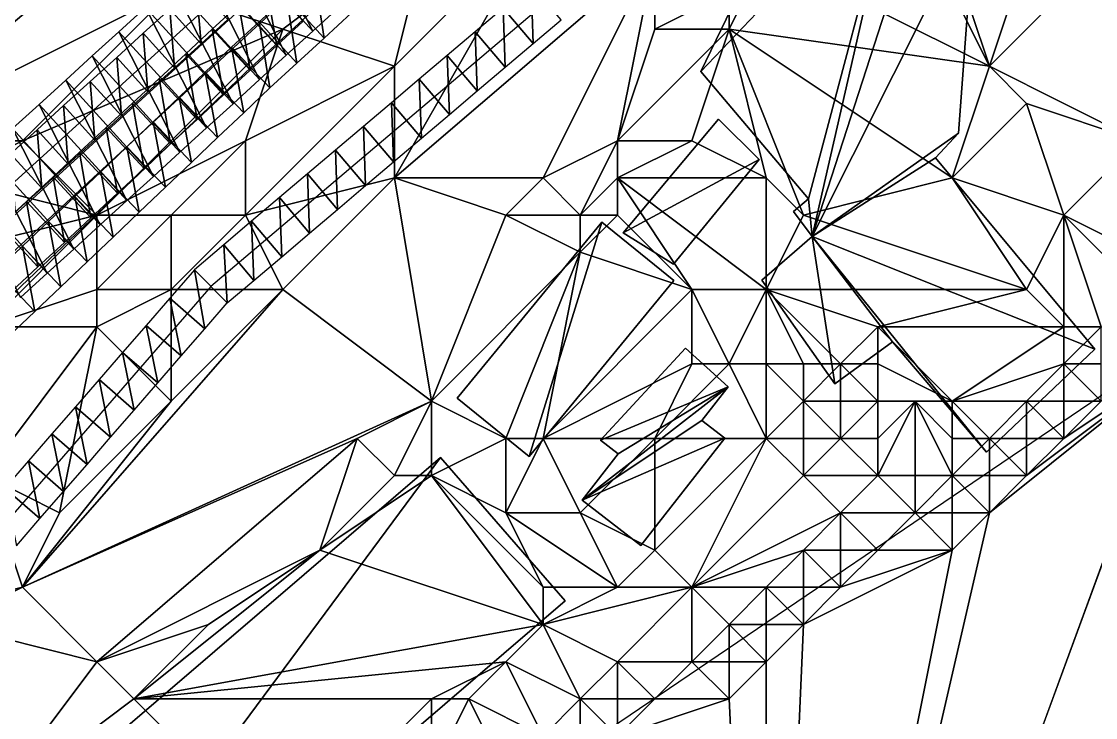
# Model space of a CAD drawing. Header units: metres. Extents: x -1103 to 901, y -902 to 905.
# Drawn here: x -478.1 to -420.3, y -53 to -15.6 of the extents above; entities that cross this region are included whole.
import ezdxf

# ---------------------------------------------------------------- set-up
doc = ezdxf.new("R2010")
doc.units = ezdxf.units.M
for name, color, linetype in [('OSM_BUILDING_FOOTPRINTS', 7, 'CONTINUOUS'), ('OSM_BUILDING_ROOFS', 1, 'CONTINUOUS'), ('OSM_BUILDING_WALLS', 8, 'CONTINUOUS'), ('OSM_PATH_AXES', 30, 'CONTINUOUS'), ('OSM_PATH_SURFACE', 30, 'CONTINUOUS'), ('OSM_ROAD_AXES', 2, 'CONTINUOUS'), ('OSM_ROAD_SURFACE', 9, 'CONTINUOUS'), ('OSM_TERRAIN', 3, 'CONTINUOUS'), ('OSM_WATER_OUTLINES', 4, 'CONTINUOUS'), ('OSM_WATER_SURFACE', 5, 'CONTINUOUS')]:
    doc.layers.add(name, color=color, linetype=linetype)

msp = doc.modelspace()

# ---------------------------------------------------------------- linework, layer by layer
at = {"layer": 'OSM_BUILDING_FOOTPRINTS'}
for points in [[(-436.334, -7.566, 6.078), (-430.973, -7.223, 6.078), (-429.713, -9.17, 6.078), (-426.784, -9.723, 6.078), (-427.657, -21.6, 6.078), (-428.906, -22.916, 6.078), (-420.34, -33.212, 6.078), (-426.154, -38.741, 6.078), (-431.205, -32.814, 6.078), (-434.311, -35.059, 6.078), (-438.247, -29.496, 6.078), (-435.538, -27.141, 6.078), (-436.533, -25.813, 6.078), (-435.726, -25.117, 6.078), (-441.519, -18.282, 6.078), (-436.334, -7.566, 6.078)], [(-442.989, -28.634, 10.103), (-445.697, -26.953, 10.103), (-440.568, -20.837, 10.103), (-438.39, -23.016, 10.103), (-442.989, -28.634, 10.103)], [(-454.617, -35.833, 9.742), (-446.835, -26.378, 9.742), (-442.967, -29.518, 9.742), (-450.748, -38.974, 9.742), (-454.617, -35.833, 9.742)], [(-442.347, -33.146, 8.104), (-440.048, -35.236, 8.104), (-441.463, -37.038, 8.104), (-440.236, -37.989, 8.104), (-444.746, -43.762, 8.104), (-447.907, -41.318, 8.104), (-445.962, -38.83, 8.104), (-446.913, -38.089, 8.104), (-442.347, -33.146, 8.104)], [(-489.668, -68.292, 6.195), (-455.523, -39.018, 6.195), (-448.814, -46.737, 6.195), (-482.958, -76.011, 6.195), (-489.668, -68.292, 6.195)]]:
    msp.add_polyline3d(points, close=True, dxfattribs=at)
at = {"layer": 'OSM_BUILDING_ROOFS'}
for points in [[(-430.973, -7.223, 11.278), (-436.334, -7.566, 11.278), (-441.519, -18.282, 11.278)], [(-430.973, -7.223, 11.278), (-441.519, -18.282, 11.278), (-435.726, -25.117, 11.278)], [(-435.538, -27.141, 11.278), (-430.973, -7.223, 11.278), (-435.726, -25.117, 11.278)], [(-435.538, -27.141, 11.278), (-429.713, -9.17, 11.278), (-430.973, -7.223, 11.278)], [(-435.538, -27.141, 11.278), (-426.784, -9.723, 11.278), (-429.713, -9.17, 11.278)], [(-435.538, -27.141, 11.278), (-427.657, -21.6, 11.278), (-426.784, -9.723, 11.278)], [(-445.697, -26.953, 20.103), (-438.39, -23.016, 20.103), (-440.568, -20.837, 20.103)], [(-435.538, -27.141, 11.278), (-428.906, -22.916, 11.278), (-427.657, -21.6, 11.278)], [(-445.697, -26.953, 20.103), (-442.989, -28.634, 20.103), (-438.39, -23.016, 20.103)], [(-435.538, -27.141, 11.278), (-420.34, -33.212, 11.278), (-428.906, -22.916, 11.278)], [(-435.726, -25.117, 11.278), (-436.533, -25.813, 11.278), (-435.538, -27.141, 11.278)], [(-446.835, -26.378, 14.942), (-454.617, -35.833, 14.942), (-450.748, -38.974, 14.942)], [(-446.835, -26.378, 14.942), (-450.748, -38.974, 14.942), (-442.967, -29.518, 14.942)], [(-435.538, -27.141, 11.278), (-438.247, -29.496, 11.278), (-434.311, -35.059, 11.278)], [(-435.538, -27.141, 11.278), (-434.311, -35.059, 11.278), (-431.205, -32.814, 11.278)], [(-435.538, -27.141, 11.278), (-431.205, -32.814, 11.278), (-426.154, -38.741, 11.278)], [(-435.538, -27.141, 11.278), (-426.154, -38.741, 11.278), (-420.34, -33.212, 11.278)], [(-440.048, -35.236, 13.304), (-442.347, -33.146, 13.304), (-446.913, -38.089, 13.304)], [(-440.048, -35.236, 13.304), (-445.962, -38.83, 13.304), (-447.907, -41.318, 13.304)], [(-447.907, -41.318, 13.304), (-441.463, -37.038, 13.304), (-440.048, -35.236, 13.304)], [(-440.048, -35.236, 13.304), (-446.913, -38.089, 13.304), (-445.962, -38.83, 13.304)], [(-447.907, -41.318, 13.304), (-440.236, -37.989, 13.304), (-441.463, -37.038, 13.304)], [(-447.907, -41.318, 13.304), (-444.746, -43.762, 13.304), (-440.236, -37.989, 13.304)], [(-455.523, -39.018, 11.395), (-489.668, -68.292, 11.395), (-482.958, -76.011, 11.395)], [(-455.523, -39.018, 11.395), (-482.958, -76.011, 11.395), (-448.814, -46.737, 11.395)]]:
    msp.add_3dface(points, dxfattribs=at)
at = {"layer": 'OSM_BUILDING_WALLS'}
for points in [[(-436.334, -7.566, 6.078), (-441.519, -18.282, 6.078), (-441.519, -18.282, 11.278)], [(-436.334, -7.566, 6.078), (-441.519, -18.282, 11.278), (-436.334, -7.566, 11.278)], [(-427.657, -21.6, 6.078), (-426.784, -9.723, 6.078), (-426.784, -9.723, 11.278)], [(-427.657, -21.6, 6.078), (-426.784, -9.723, 11.278), (-427.657, -21.6, 11.278)], [(-441.519, -18.282, 6.078), (-435.726, -25.117, 6.078), (-435.726, -25.117, 11.278)], [(-441.519, -18.282, 6.078), (-435.726, -25.117, 11.278), (-441.519, -18.282, 11.278)], [(-440.568, -20.837, 10.103), (-445.697, -26.953, 10.103), (-445.697, -26.953, 20.103)], [(-440.568, -20.837, 10.103), (-445.697, -26.953, 20.103), (-440.568, -20.837, 20.103)], [(-438.39, -23.016, 10.103), (-440.568, -20.837, 10.103), (-440.568, -20.837, 20.103)], [(-438.39, -23.016, 10.103), (-440.568, -20.837, 20.103), (-438.39, -23.016, 20.103)], [(-428.906, -22.916, 6.078), (-427.657, -21.6, 6.078), (-427.657, -21.6, 11.278)], [(-428.906, -22.916, 6.078), (-427.657, -21.6, 11.278), (-428.906, -22.916, 11.278)], [(-442.989, -28.634, 10.103), (-438.39, -23.016, 10.103), (-438.39, -23.016, 20.103)], [(-442.989, -28.634, 10.103), (-438.39, -23.016, 20.103), (-442.989, -28.634, 20.103)], [(-420.34, -33.212, 6.078), (-428.906, -22.916, 6.078), (-428.906, -22.916, 11.278)], [(-420.34, -33.212, 6.078), (-428.906, -22.916, 11.278), (-420.34, -33.212, 11.278)], [(-435.726, -25.117, 6.078), (-436.533, -25.813, 6.078), (-436.533, -25.813, 11.278)], [(-435.726, -25.117, 6.078), (-436.533, -25.813, 11.278), (-435.726, -25.117, 11.278)], [(-436.533, -25.813, 6.078), (-435.538, -27.141, 6.078), (-435.538, -27.141, 11.278)], [(-436.533, -25.813, 6.078), (-435.538, -27.141, 11.278), (-436.533, -25.813, 11.278)], [(-446.835, -26.378, 9.742), (-454.617, -35.833, 9.742), (-454.617, -35.833, 14.942)], [(-446.835, -26.378, 9.742), (-454.617, -35.833, 14.942), (-446.835, -26.378, 14.942)], [(-442.967, -29.518, 9.742), (-446.835, -26.378, 9.742), (-446.835, -26.378, 14.942)], [(-442.967, -29.518, 9.742), (-446.835, -26.378, 14.942), (-442.967, -29.518, 14.942)], [(-445.697, -26.953, 10.103), (-442.989, -28.634, 10.103), (-442.989, -28.634, 20.103)], [(-445.697, -26.953, 10.103), (-442.989, -28.634, 20.103), (-445.697, -26.953, 20.103)], [(-435.538, -27.141, 6.078), (-438.247, -29.496, 6.078), (-438.247, -29.496, 11.278)], [(-435.538, -27.141, 6.078), (-438.247, -29.496, 11.278), (-435.538, -27.141, 11.278)], [(-450.748, -38.974, 9.742), (-442.967, -29.518, 9.742), (-442.967, -29.518, 14.942)], [(-450.748, -38.974, 9.742), (-442.967, -29.518, 14.942), (-450.748, -38.974, 14.942)], [(-438.247, -29.496, 6.078), (-434.311, -35.059, 6.078), (-434.311, -35.059, 11.278)], [(-438.247, -29.496, 6.078), (-434.311, -35.059, 11.278), (-438.247, -29.496, 11.278)], [(-434.311, -35.059, 6.078), (-431.205, -32.814, 6.078), (-431.205, -32.814, 11.278)], [(-434.311, -35.059, 6.078), (-431.205, -32.814, 11.278), (-434.311, -35.059, 11.278)], [(-431.205, -32.814, 6.078), (-426.154, -38.741, 6.078), (-426.154, -38.741, 11.278)], [(-431.205, -32.814, 6.078), (-426.154, -38.741, 11.278), (-431.205, -32.814, 11.278)], [(-442.347, -33.146, 8.104), (-446.913, -38.089, 8.104), (-446.913, -38.089, 13.304)], [(-442.347, -33.146, 8.104), (-446.913, -38.089, 13.304), (-442.347, -33.146, 13.304)], [(-440.048, -35.236, 8.104), (-442.347, -33.146, 8.104), (-442.347, -33.146, 13.304)], [(-440.048, -35.236, 8.104), (-442.347, -33.146, 13.304), (-440.048, -35.236, 13.304)], [(-426.154, -38.741, 6.078), (-420.34, -33.212, 6.078), (-420.34, -33.212, 11.278)], [(-426.154, -38.741, 6.078), (-420.34, -33.212, 11.278), (-426.154, -38.741, 11.278)], [(-441.463, -37.038, 8.104), (-440.048, -35.236, 8.104), (-440.048, -35.236, 13.304)], [(-441.463, -37.038, 8.104), (-440.048, -35.236, 13.304), (-441.463, -37.038, 13.304)], [(-454.617, -35.833, 9.742), (-450.748, -38.974, 9.742), (-450.748, -38.974, 14.942)], [(-454.617, -35.833, 9.742), (-450.748, -38.974, 14.942), (-454.617, -35.833, 14.942)], [(-440.236, -37.989, 8.104), (-441.463, -37.038, 8.104), (-441.463, -37.038, 13.304)], [(-440.236, -37.989, 8.104), (-441.463, -37.038, 13.304), (-440.236, -37.989, 13.304)], [(-446.913, -38.089, 8.104), (-445.962, -38.83, 8.104), (-445.962, -38.83, 13.304)], [(-446.913, -38.089, 8.104), (-445.962, -38.83, 13.304), (-446.913, -38.089, 13.304)], [(-444.746, -43.762, 8.104), (-440.236, -37.989, 8.104), (-440.236, -37.989, 13.304)], [(-444.746, -43.762, 8.104), (-440.236, -37.989, 13.304), (-444.746, -43.762, 13.304)], [(-455.523, -39.018, 6.195), (-489.668, -68.292, 6.195), (-489.668, -68.292, 11.395)], [(-455.523, -39.018, 6.195), (-489.668, -68.292, 11.395), (-455.523, -39.018, 11.395)], [(-448.814, -46.737, 6.195), (-455.523, -39.018, 6.195), (-455.523, -39.018, 11.395)], [(-448.814, -46.737, 6.195), (-455.523, -39.018, 11.395), (-448.814, -46.737, 11.395)], [(-445.962, -38.83, 8.104), (-447.907, -41.318, 8.104), (-447.907, -41.318, 13.304)], [(-445.962, -38.83, 8.104), (-447.907, -41.318, 13.304), (-445.962, -38.83, 13.304)], [(-447.907, -41.318, 8.104), (-444.746, -43.762, 8.104), (-444.746, -43.762, 13.304)], [(-447.907, -41.318, 8.104), (-444.746, -43.762, 13.304), (-447.907, -41.318, 13.304)], [(-482.958, -76.011, 6.195), (-448.814, -46.737, 6.195), (-448.814, -46.737, 11.395)], [(-482.958, -76.011, 6.195), (-448.814, -46.737, 11.395), (-482.958, -76.011, 11.395)]]:
    msp.add_3dface(points, dxfattribs=at)
at = {"layer": 'OSM_PATH_AXES'}
for points in [[(143.257, 186.653, 12.843), (122.354, 186.952, 13.89), (84.705, 186.211, 15.717), (44.536, 182.086, 15.402), (18.515, 175.528, 11.884), (-4.09, 169.722, 9.372), (-37.45, 160.588, 9.181), (-72.435, 150.867, 11.8), (-113.787, 139.675, 12.889), (-137.365, 132.929, 12.352), (-150.85, 129.069, 12.113), (-169.83, 122.589, 11.608), (-190.312, 116.042, 11.88), (-211.336, 108.455, 13.007), (-235.135, 97.739, 13.162), (-263.223, 83.904, 13.248), (-287.718, 73.188, 12.414), (-315.551, 58.8, 10.88), (-350.746, 39.148, 13.019), (-374.334, 32.003, 16.515), (-405.462, 18.047, 17.05), (-437.816, -4.37, 15.202), (-467.871, -29.828, 13.844), (-502.07, -69.187, 12.193)], [(-548.507, -72.528, 13.401), (-535.729, -72.074, 13.828), (-525.968, -64.333, 14.429), (-516.053, -57.012, 14.819), (-494.289, -38.333, 14.57), (-489.226, -33.987, 14.709), (-467.804, -14.567, 15.042), (-453.214, -0.566, 15.33), (-448.118, 4.189, 15.798), (-426.751, 23.709, 18.017), (-407.175, 38.263, 20.324), (-396.508, 48.05, 20.42), (-373.484, 68.111, 17.367), (-369.836, 66.994, 16.965), (-364.453, 59.153, 16.179), (-341.804, 70.058, 13.161)]]:
    msp.add_polyline3d(points, dxfattribs=at)
at = {"layer": 'OSM_PATH_SURFACE'}
for points in [[(-468.393, -16.787, 15.104), (-468.657, -13.652, 15.123), (-470.072, -14.935, 15.116)], [(-468.393, -16.787, 15.104), (-466.952, -15.481, 15.117), (-468.657, -13.652, 15.123)], [(-450.646, -13.6, 14.771), (-452.148, -14.872, 14.692), (-450.532, -16.78, 14.661)], [(-450.646, -13.6, 14.771), (-450.532, -16.78, 14.661), (-449.03, -15.507, 14.74)], [(-469.821, -18.082, 15.091), (-470.072, -14.935, 15.116), (-471.5, -16.23, 15.103)], [(-469.821, -18.082, 15.091), (-468.393, -16.787, 15.104), (-470.072, -14.935, 15.116)], [(-452.148, -14.872, 14.692), (-453.651, -16.145, 14.612), (-452.035, -18.053, 14.582)], [(-452.148, -14.872, 14.692), (-452.035, -18.053, 14.582), (-450.532, -16.78, 14.661)], [(-453.651, -16.145, 14.612), (-455.154, -17.418, 14.529), (-453.538, -19.326, 14.503)], [(-453.651, -16.145, 14.612), (-453.538, -19.326, 14.503), (-452.035, -18.053, 14.582)], [(-471.249, -19.377, 15.081), (-471.5, -16.23, 15.103), (-472.928, -17.525, 15.09)], [(-471.249, -19.377, 15.081), (-469.821, -18.082, 15.091), (-471.5, -16.23, 15.103)], [(-472.677, -20.671, 15.075), (-472.928, -17.525, 15.09), (-474.356, -18.819, 15.078)], [(-472.677, -20.671, 15.075), (-471.249, -19.377, 15.081), (-472.928, -17.525, 15.09)], [(-455.154, -17.418, 14.529), (-456.657, -18.691, 14.445), (-455.041, -20.599, 14.425)], [(-455.154, -17.418, 14.529), (-455.041, -20.599, 14.425), (-453.538, -19.326, 14.503)], [(-474.105, -21.966, 15.069), (-474.356, -18.819, 15.078), (-475.785, -20.114, 15.065)], [(-474.105, -21.966, 15.069), (-472.677, -20.671, 15.075), (-474.356, -18.819, 15.078)], [(-456.657, -18.691, 14.445), (-458.159, -19.964, 14.366), (-456.543, -21.872, 14.346)], [(-456.657, -18.691, 14.445), (-456.543, -21.872, 14.346), (-455.041, -20.599, 14.425)], [(-475.534, -23.261, 15.064), (-475.785, -20.114, 15.065), (-477.213, -21.409, 15.052)], [(-475.534, -23.261, 15.064), (-474.105, -21.966, 15.069), (-475.785, -20.114, 15.065)], [(-458.159, -19.964, 14.366), (-459.662, -21.237, 14.317), (-458.046, -23.145, 14.265)], [(-458.159, -19.964, 14.366), (-458.046, -23.145, 14.265), (-456.543, -21.872, 14.346)], [(-459.662, -21.237, 14.317), (-461.165, -22.51, 14.269), (-459.549, -24.417, 14.216)], [(-459.662, -21.237, 14.317), (-459.549, -24.417, 14.216), (-458.046, -23.145, 14.265)], [(-476.962, -24.555, 15.061), (-477.213, -21.409, 15.052), (-478.641, -22.703, 15.046)], [(-476.962, -24.555, 15.061), (-475.534, -23.261, 15.064), (-477.213, -21.409, 15.052)], [(-461.165, -22.51, 14.269), (-462.667, -23.783, 14.221), (-461.052, -25.69, 14.143)], [(-461.165, -22.51, 14.269), (-461.052, -25.69, 14.143), (-459.549, -24.417, 14.216)], [(-478.39, -25.85, 15.063), (-476.962, -24.555, 15.061), (-478.641, -22.703, 15.046)], [(-462.667, -23.783, 14.221), (-464.17, -25.056, 14.173), (-462.554, -26.963, 14.07)], [(-462.667, -23.783, 14.221), (-462.554, -26.963, 14.07), (-461.052, -25.69, 14.143)], [(-464.17, -25.056, 14.173), (-465.673, -26.329, 14.113), (-464.057, -28.236, 13.997)], [(-464.17, -25.056, 14.173), (-464.057, -28.236, 13.997), (-462.554, -26.963, 14.07)], [(-465.673, -26.329, 14.113), (-467.176, -27.601, 14.048), (-465.56, -29.509, 13.929)], [(-465.673, -26.329, 14.113), (-465.56, -29.509, 13.929), (-464.057, -28.236, 13.997)], [(-467.176, -27.601, 14.048), (-468.748, -28.938, 13.98), (-466.993, -30.718, 13.871)], [(-467.176, -27.601, 14.048), (-466.993, -30.718, 13.871), (-465.56, -29.509, 13.929)], [(-468.748, -28.938, 13.98), (-470.081, -30.466, 13.905), (-468.194, -32.106, 13.804)], [(-468.748, -28.938, 13.98), (-468.194, -32.106, 13.804), (-466.993, -30.718, 13.871)], [(-470.081, -30.466, 13.905), (-471.347, -31.924, 13.891), (-469.46, -33.564, 13.734)], [(-470.081, -30.466, 13.905), (-469.46, -33.564, 13.734), (-468.194, -32.106, 13.804)], [(-471.347, -31.924, 13.891), (-472.614, -33.382, 13.877), (-470.727, -35.021, 13.696)], [(-471.347, -31.924, 13.891), (-470.727, -35.021, 13.696), (-469.46, -33.564, 13.734)], [(-472.614, -33.382, 13.877), (-473.881, -34.839, 13.811), (-471.994, -36.479, 13.635)], [(-472.614, -33.382, 13.877), (-471.994, -36.479, 13.635), (-470.727, -35.021, 13.696)], [(-473.881, -34.839, 13.811), (-475.147, -36.297, 13.734), (-473.26, -37.937, 13.568)], [(-473.881, -34.839, 13.811), (-473.26, -37.937, 13.568), (-471.994, -36.479, 13.635)], [(-475.147, -36.297, 13.734), (-476.414, -37.755, 13.634), (-474.527, -39.395, 13.502)], [(-475.147, -36.297, 13.734), (-474.527, -39.395, 13.502), (-473.26, -37.937, 13.568)], [(-476.414, -37.755, 13.634), (-477.681, -39.213, 13.533), (-475.794, -40.852, 13.435)], [(-476.414, -37.755, 13.634), (-475.794, -40.852, 13.435), (-474.527, -39.395, 13.502)], [(-477.681, -39.213, 13.533), (-478.947, -40.67, 13.429), (-477.06, -42.31, 13.31)], [(-477.681, -39.213, 13.533), (-477.06, -42.31, 13.31), (-475.794, -40.852, 13.435)], [(-478.947, -40.67, 13.429), (-478.327, -43.768, 13.149), (-477.06, -42.31, 13.31)]]:
    msp.add_3dface(points, dxfattribs=at)
at = {"layer": 'OSM_ROAD_AXES'}
for points in [[(-695.409, -235.672, 11.147), (-620.454, -163.057, 12.954), (-614.419, -157.351, 13.238), (-570.89, -116.189, 10.758), (-535.419, -82.492, 12.654), (-529.87, -79.484, 12.674), (-493.316, -39.56, 14.48), (-451.887, -1.805, 15.322), (-428.862, 18.124, 17.338), (-402.908, 37.223, 20.81)], [(-548.728, -73.822, 13.299), (-543.334, -78.599, 13.019), (-529.87, -79.484, 12.674), (-512.737, -62.231, 13.919), (-493.825, -44.802, 14.011), (-465.726, -18.072, 15.007), (-446.603, -0.555, 15.633), (-429.713, 13.059, 17.176), (-414.227, 23.996, 18.467)], [(-417.997, 23.255, 18.52), (-448.416, -0.112, 15.565), (-451.08, -2.579, 15.323), (-492.454, -40.898, 14.363), (-515.335, -62.088, 13.903), (-523.293, -69.453, 13.515), (-529.87, -79.484, 12.674), (-535.419, -82.492, 12.654), (-540.515, -81.861, 12.862), (-546.34, -77.051, 12.996), (-553.105, -70.316, 14.11)]]:
    msp.add_polyline3d(points, dxfattribs=at)
at = {"layer": 'OSM_ROAD_SURFACE'}
for points in [[(-462.387, -16.109, 14.948), (-465.673, -9.633, 15.179), (-467.102, -10.935, 15.157)], [(-462.387, -16.109, 14.948), (-460.958, -14.807, 14.972), (-465.673, -9.633, 15.179)], [(-463.815, -17.411, 14.964), (-467.102, -10.935, 15.157), (-468.53, -12.237, 15.134)], [(-463.815, -17.411, 14.964), (-462.387, -16.109, 14.948), (-467.102, -10.935, 15.157)], [(-465.244, -18.713, 14.984), (-468.53, -12.237, 15.134), (-469.959, -13.539, 15.13)], [(-465.244, -18.713, 14.984), (-463.815, -17.411, 14.964), (-468.53, -12.237, 15.134)], [(-461.771, -16.483, 14.859), (-462.326, -12.924, 15.089), (-463.797, -14.271, 15.089)], [(-461.771, -16.483, 14.859), (-460.3, -15.136, 14.885), (-462.326, -12.924, 15.089)], [(-466.673, -20.015, 14.987), (-469.959, -13.539, 15.13), (-471.388, -14.841, 15.137)], [(-466.673, -20.015, 14.987), (-465.244, -18.713, 14.984), (-469.959, -13.539, 15.13)], [(-464.94, -13.37, 15.09), (-466.366, -14.692, 15.09), (-464.328, -16.893, 15.048)], [(-464.94, -13.37, 15.09), (-464.328, -16.893, 15.048), (-462.901, -15.571, 15.045)], [(-463.242, -17.831, 14.881), (-463.797, -14.271, 15.089), (-465.268, -15.619, 15.088)], [(-463.242, -17.831, 14.881), (-461.771, -16.483, 14.859), (-463.797, -14.271, 15.089)], [(-468.101, -21.316, 14.99), (-471.388, -14.841, 15.137), (-472.816, -16.143, 15.136)], [(-468.101, -21.316, 14.99), (-466.673, -20.015, 14.987), (-471.388, -14.841, 15.137)], [(-466.366, -14.692, 15.09), (-467.793, -16.013, 15.081), (-465.754, -18.214, 15.05)], [(-466.366, -14.692, 15.09), (-465.754, -18.214, 15.05), (-464.328, -16.893, 15.048)], [(-469.53, -22.618, 14.993), (-472.816, -16.143, 15.136), (-474.245, -17.445, 15.135)], [(-469.53, -22.618, 14.993), (-468.101, -21.316, 14.99), (-472.816, -16.143, 15.136)], [(-467.793, -16.013, 15.081), (-469.22, -17.335, 15.068), (-467.181, -19.536, 15.051)], [(-467.793, -16.013, 15.081), (-467.181, -19.536, 15.051), (-465.754, -18.214, 15.05)], [(-464.703, -19.169, 14.91), (-465.268, -15.619, 15.088), (-466.75, -16.976, 15.075)], [(-464.703, -19.169, 14.91), (-463.242, -17.831, 14.881), (-465.268, -15.619, 15.088)], [(-466.097, -20.496, 14.919), (-466.75, -16.976, 15.075), (-468.165, -18.322, 15.067)], [(-466.097, -20.496, 14.919), (-464.703, -19.169, 14.91), (-466.75, -16.976, 15.075)], [(-470.958, -23.92, 14.996), (-474.245, -17.445, 15.135), (-475.673, -18.746, 15.134)], [(-470.958, -23.92, 14.996), (-469.53, -22.618, 14.993), (-474.245, -17.445, 15.135)], [(-469.22, -17.335, 15.068), (-470.646, -18.656, 15.055), (-468.608, -20.857, 15.053)], [(-469.22, -17.335, 15.068), (-468.608, -20.857, 15.053), (-467.181, -19.536, 15.051)], [(-467.502, -21.832, 14.918), (-468.165, -18.322, 15.067), (-469.57, -19.659, 15.062)], [(-467.502, -21.832, 14.918), (-466.097, -20.496, 14.919), (-468.165, -18.322, 15.067)], [(-472.387, -25.222, 14.998), (-475.673, -18.746, 15.134), (-477.102, -20.048, 15.133)], [(-472.387, -25.222, 14.998), (-470.958, -23.92, 14.996), (-475.673, -18.746, 15.134)], [(-470.646, -18.656, 15.055), (-472.073, -19.977, 15.047), (-470.034, -22.178, 15.055)], [(-470.646, -18.656, 15.055), (-470.034, -22.178, 15.055), (-468.608, -20.857, 15.053)], [(-473.816, -26.524, 14.964), (-477.102, -20.048, 15.133), (-478.531, -21.35, 15.132)], [(-473.816, -26.524, 14.964), (-472.387, -25.222, 14.998), (-477.102, -20.048, 15.133)], [(-472.073, -19.977, 15.047), (-473.5, -21.299, 15.041), (-471.461, -23.5, 15.056)], [(-472.073, -19.977, 15.047), (-471.461, -23.5, 15.056), (-470.034, -22.178, 15.055)], [(-468.907, -23.169, 14.917), (-469.57, -19.659, 15.062), (-470.975, -20.995, 15.056)], [(-468.907, -23.169, 14.917), (-467.502, -21.832, 14.918), (-469.57, -19.659, 15.062)], [(-475.244, -27.826, 14.932), (-478.531, -21.35, 15.132), (-479.959, -22.652, 15.075)], [(-475.244, -27.826, 14.932), (-473.816, -26.524, 14.964), (-478.531, -21.35, 15.132)], [(-473.5, -21.299, 15.041), (-474.926, -22.62, 15.036), (-472.888, -24.821, 15.053)], [(-473.5, -21.299, 15.041), (-472.888, -24.821, 15.053), (-471.461, -23.5, 15.056)], [(-470.312, -24.505, 14.899), (-470.975, -20.995, 15.056), (-472.38, -22.332, 15.051)], [(-470.312, -24.505, 14.899), (-468.907, -23.169, 14.917), (-470.975, -20.995, 15.056)], [(-471.717, -25.842, 14.866), (-472.38, -22.332, 15.051), (-473.785, -23.668, 15.045)], [(-471.717, -25.842, 14.866), (-470.312, -24.505, 14.899), (-472.38, -22.332, 15.051)], [(-476.673, -29.128, 14.901), (-479.959, -22.652, 15.075), (-481.388, -23.954, 15.012)], [(-476.673, -29.128, 14.901), (-475.244, -27.826, 14.932), (-479.959, -22.652, 15.075)], [(-474.926, -22.62, 15.036), (-476.353, -23.941, 15.031), (-474.314, -26.142, 15.046)], [(-474.926, -22.62, 15.036), (-474.314, -26.142, 15.046), (-472.888, -24.821, 15.053)], [(-473.122, -27.178, 14.816), (-473.785, -23.668, 15.045), (-475.19, -25.005, 15.04)], [(-473.122, -27.178, 14.816), (-471.717, -25.842, 14.866), (-473.785, -23.668, 15.045)], [(-478.101, -30.43, 14.871), (-476.673, -29.128, 14.901), (-481.388, -23.954, 15.012)], [(-476.353, -23.941, 15.031), (-477.78, -25.263, 15.032), (-475.741, -27.464, 15.003)], [(-476.353, -23.941, 15.031), (-475.741, -27.464, 15.003), (-474.314, -26.142, 15.046)], [(-477.78, -25.263, 15.032), (-479.206, -26.584, 15.034), (-477.168, -28.785, 14.961)], [(-477.78, -25.263, 15.032), (-477.168, -28.785, 14.961), (-475.741, -27.464, 15.003)], [(-474.527, -28.515, 14.77), (-475.19, -25.005, 15.04), (-476.594, -26.341, 15.042)], [(-474.527, -28.515, 14.77), (-473.122, -27.178, 14.816), (-475.19, -25.005, 15.04)], [(-475.932, -29.851, 14.733), (-476.594, -26.341, 15.042), (-477.999, -27.678, 15.013)], [(-475.932, -29.851, 14.733), (-474.527, -28.515, 14.77), (-476.594, -26.341, 15.042)], [(-479.206, -26.584, 15.034), (-478.594, -30.107, 14.918), (-477.168, -28.785, 14.961)], [(-477.337, -31.188, 14.685), (-477.999, -27.678, 15.013), (-479.404, -29.014, 14.969)], [(-477.337, -31.188, 14.685), (-475.932, -29.851, 14.733), (-477.999, -27.678, 15.013)], [(-478.741, -32.524, 14.579), (-477.337, -31.188, 14.685), (-479.404, -29.014, 14.969)]]:
    msp.add_3dface(points, dxfattribs=at)
at = {"layer": 'OSM_TERRAIN'}
for points in [[(-470, -14, 15.044), (-460, 0, 15.397), (-486, -22, 15.714)], [(-486, -22, 15.714), (-460, 0, 15.397), (-484, -6, 15.918)], [(-464, -16, 15.037), (-456, -10, 15.036), (-470, -14, 15.044)], [(-464, -16, 15.037), (-458, -18, 14.349), (-456, -10, 15.036)], [(-458, -24, 14.158), (-450, -10, 14.832), (-458, -18, 14.349)], [(-458, -18, 14.349), (-450, -10, 14.832), (-456, -10, 15.036)], [(-458, -24, 14.158), (-444, -12, 14.897), (-450, -10, 14.832)], [(-438, -12, 12.477), (-426, -18, 12.657), (-430, -10, 12.489)], [(-430, -10, 12.489), (-426, -18, 12.657), (-428, -12, 12.477)], [(-418, -22, 11.339), (-418, -10, 14.059), (-426, -18, 12.657)], [(-426, -18, 12.657), (-418, -10, 14.059), (-424, -12, 13.582)], [(-458, -24, 14.158), (-450, -24, 13.559), (-444, -12, 14.897)], [(-450, -24, 13.559), (-446, -22, 13.583), (-444, -12, 14.897)], [(-446, -22, 13.583), (-444, -16, 13.957), (-444, -12, 14.897)], [(-444, -16, 13.957), (-440, -14, 12.736), (-444, -12, 14.897)], [(-440, -16, 12.477), (-426, -18, 12.657), (-438, -12, 12.477)], [(-440, -16, 12.477), (-438, -12, 12.477), (-440, -14, 12.736)], [(-426, -18, 12.657), (-424, -12, 13.582), (-428, -12, 12.477)], [(-478, -22, 14.966), (-470, -14, 15.044), (-486, -22, 15.714)], [(-478, -22, 14.966), (-464, -16, 15.037), (-470, -14, 15.044)], [(-440, -16, 12.477), (-440, -14, 12.736), (-444, -16, 13.957)], [(-478, -22, 14.966), (-474, -26, 14.999), (-464, -16, 15.037)], [(-466, -22, 14.762), (-464, -16, 15.037), (-474, -26, 14.999)], [(-466, -22, 14.762), (-458, -18, 14.349), (-464, -16, 15.037)], [(-442, -22, 12.953), (-440, -16, 12.477), (-446, -22, 13.583)], [(-446, -22, 13.583), (-440, -16, 12.477), (-444, -16, 13.957)], [(-442, -22, 12.953), (-438, -24, 12.851), (-440, -16, 12.477)], [(-438, -24, 12.851), (-436, -26, 12.506), (-440, -16, 12.477)], [(-436, -26, 12.506), (-428, -24, 12.477), (-440, -16, 12.477)], [(-440, -16, 12.477), (-428, -24, 12.477), (-426, -18, 12.657)], [(-458, -24, 14.158), (-458, -18, 14.349), (-466, -26, 14.053)], [(-466, -26, 14.053), (-458, -18, 14.349), (-466, -22, 14.762)], [(-428, -24, 12.477), (-424, -20, 12.435), (-426, -18, 12.657)], [(-424, -20, 12.435), (-418, -22, 11.339), (-426, -18, 12.657)], [(-422, -26, 11.063), (-424, -20, 12.435), (-428, -24, 12.477)], [(-422, -26, 11.063), (-418, -22, 11.339), (-424, -20, 12.435)], [(-482, -24, 14.96), (-478, -22, 14.966), (-486, -22, 15.714)], [(-482, -24, 14.96), (-474, -26, 14.999), (-478, -22, 14.966)], [(-470, -26, 14.646), (-466, -22, 14.762), (-474, -26, 14.999)], [(-470, -26, 14.646), (-466, -26, 14.053), (-466, -22, 14.762)], [(-448, -26, 12.277), (-446, -22, 13.583), (-450, -24, 13.559)], [(-448, -26, 12.277), (-446, -24, 12.718), (-446, -22, 13.583)], [(-446, -24, 12.718), (-442, -22, 12.953), (-446, -22, 13.583)], [(-446, -24, 12.718), (-438, -24, 12.851), (-442, -22, 12.953)], [(-422, -26, 11.063), (-414, -30, 8.308), (-418, -22, 11.339)], [(-482, -28, 14.982), (-474, -26, 14.999), (-482, -24, 14.96)], [(-464, -30, 13.812), (-458, -24, 14.158), (-466, -26, 14.053)], [(-464, -30, 13.812), (-456, -36, 11.895), (-458, -24, 14.158)], [(-456, -36, 11.895), (-452, -26, 13.393), (-458, -24, 14.158)], [(-452, -26, 13.393), (-450, -24, 13.559), (-458, -24, 14.158)], [(-448, -26, 12.277), (-450, -24, 13.559), (-452, -26, 13.393)], [(-446, -26, 12.166), (-446, -24, 12.718), (-448, -26, 12.277)], [(-442, -30, 12.069), (-446, -24, 12.718), (-446, -26, 12.166)], [(-442, -30, 12.069), (-438, -30, 12.455), (-446, -24, 12.718)], [(-438, -30, 12.455), (-438, -24, 12.851), (-446, -24, 12.718)], [(-438, -30, 12.455), (-436, -26, 12.506), (-438, -24, 12.851)], [(-436, -26, 12.506), (-424, -30, 12.477), (-428, -24, 12.477)], [(-424, -30, 12.477), (-422, -26, 11.063), (-428, -24, 12.477)], [(-482, -28, 14.982), (-480, -32, 14.802), (-474, -26, 14.999)], [(-474, -30, 14.472), (-474, -26, 14.999), (-480, -32, 14.802)], [(-474, -30, 14.472), (-470, -30, 13.846), (-470, -26, 14.646)], [(-474, -30, 14.472), (-470, -26, 14.646), (-474, -26, 14.999)], [(-470, -30, 13.846), (-466, -26, 14.053), (-470, -26, 14.646)], [(-470, -30, 13.846), (-464, -30, 13.812), (-466, -26, 14.053)], [(-456, -36, 11.895), (-448, -28, 11.965), (-452, -26, 13.393)], [(-452, -26, 13.393), (-448, -28, 11.965), (-448, -26, 12.277)], [(-442, -30, 12.069), (-446, -26, 12.166), (-448, -28, 11.965)], [(-448, -28, 11.965), (-446, -26, 12.166), (-448, -26, 12.277)], [(-438, -30, 12.455), (-424, -30, 12.477), (-436, -26, 12.506)], [(-422, -32, 12.477), (-422, -26, 11.063), (-424, -30, 12.477)], [(-420, -32, 11.507), (-422, -26, 11.063), (-422, -32, 12.477)], [(-420, -32, 11.507), (-416, -32, 8.083), (-422, -26, 11.063)], [(-416, -32, 8.083), (-414, -30, 8.308), (-422, -26, 11.063)], [(-452, -38, 11.959), (-448, -28, 11.965), (-456, -36, 11.895)], [(-452, -38, 11.959), (-450, -38, 11.965), (-448, -28, 11.965)], [(-450, -38, 11.965), (-442, -30, 12.069), (-448, -28, 11.965)], [(-480, -32, 14.802), (-474, -32, 13.939), (-474, -30, 14.472)], [(-470, -36, 13.528), (-478, -46, 12.865), (-464, -30, 13.812)], [(-478, -46, 12.865), (-456, -36, 11.895), (-464, -30, 13.812)], [(-474, -32, 13.939), (-470, -36, 13.528), (-470, -30, 13.846)], [(-474, -32, 13.939), (-470, -30, 13.846), (-474, -30, 14.472)], [(-470, -36, 13.528), (-464, -30, 13.812), (-470, -30, 13.846)], [(-442, -34, 10.488), (-442, -30, 12.069), (-450, -38, 11.965)], [(-442, -34, 10.488), (-440, -34, 10.409), (-442, -30, 12.069)], [(-440, -34, 10.409), (-438, -30, 12.455), (-442, -30, 12.069)], [(-438, -34, 10.892), (-438, -30, 12.455), (-440, -34, 10.409)], [(-438, -34, 10.892), (-436, -34, 12.045), (-438, -30, 12.455)], [(-436, -34, 12.045), (-434, -34, 12.477), (-438, -30, 12.455)], [(-434, -34, 12.477), (-432, -32, 12.477), (-438, -30, 12.455)], [(-432, -32, 12.477), (-424, -30, 12.477), (-438, -30, 12.455)], [(-432, -32, 12.477), (-422, -32, 12.477), (-424, -30, 12.477)], [(-480, -40, 13.392), (-476, -42, 13.279), (-474, -32, 13.939)], [(-480, -40, 13.392), (-474, -32, 13.939), (-480, -32, 14.802)], [(-476, -42, 13.279), (-470, -36, 13.528), (-474, -32, 13.939)], [(-434, -34, 12.477), (-432, -34, 12.134), (-432, -32, 12.477)], [(-432, -34, 12.134), (-428, -36, 12.477), (-432, -32, 12.477)], [(-428, -36, 12.477), (-422, -32, 12.477), (-432, -32, 12.477)], [(-428, -36, 12.477), (-422, -34, 12.477), (-422, -32, 12.477)], [(-422, -34, 12.477), (-420, -34, 11.598), (-420, -32, 11.507)], [(-422, -34, 12.477), (-420, -32, 11.507), (-422, -32, 12.477)], [(-444, -38, 10.321), (-442, -34, 10.488), (-450, -38, 11.965)], [(-444, -38, 10.321), (-438, -38, 9.834), (-440, -34, 10.409)], [(-444, -38, 10.321), (-440, -34, 10.409), (-442, -34, 10.488)], [(-440, -34, 10.409), (-438, -38, 9.834), (-438, -34, 10.892)], [(284, -194), (-416, -34), (-438, -94)], [(-438, -94), (-416, -34), (-426, -42)], [(-438, -38, 9.834), (-436, -36, 11.141), (-438, -34, 10.892)], [(-436, -36, 11.141), (-436, -34, 12.045), (-438, -34, 10.892)], [(-436, -36, 11.141), (-434, -36, 11.722), (-434, -34, 12.477)], [(-436, -36, 11.141), (-434, -34, 12.477), (-436, -34, 12.045)], [(-434, -36, 11.722), (-432, -36, 10.72), (-434, -34, 12.477)], [(-432, -36, 10.72), (-432, -34, 12.134), (-434, -34, 12.477)], [(-432, -36, 10.72), (-428, -36, 12.477), (-432, -34, 12.134)], [(-424, -36, 12.477), (-422, -34, 12.477), (-428, -36, 12.477)], [(-426, -42), (-416, -34), (-424, -40)], [(-424, -40), (-416, -34), (-422, -38)], [(-424, -36, 12.477), (-422, -36, 11.446), (-422, -34, 12.477)], [(-422, -38), (-416, -34), (-420, -36)], [(-422, -36, 11.446), (-420, -36), (-422, -34, 12.477)], [(-420, -36), (-420, -34, 11.598), (-422, -34, 12.477)], [(-476, -42, 13.279), (-478, -46, 12.865), (-470, -36, 13.528)], [(-478, -46, 12.865), (-460, -38, 12.05), (-456, -36, 11.895)], [(-460, -38, 12.05), (-458, -40, 10.919), (-456, -36, 11.895)], [(-456, -40, 10.709), (-456, -36, 11.895), (-458, -40, 10.919)], [(-456, -40, 10.709), (-452, -38, 11.959), (-456, -36, 11.895)], [(-438, -38, 9.834), (-436, -38, 9.673), (-436, -36, 11.141)], [(-436, -38, 9.673), (-434, -38, 9.823), (-436, -36, 11.141)], [(-434, -38, 9.823), (-434, -36, 11.722), (-436, -36, 11.141)], [(-434, -38, 9.823), (-432, -38, 8.857), (-432, -36, 10.72)], [(-434, -38, 9.823), (-432, -36, 10.72), (-434, -36, 11.722)], [(-432, -40, 8.048), (-430, -40, 8.051), (-430, -36, 11.444)], [(-432, -40, 8.048), (-430, -36, 11.444), (-432, -38, 8.857)], [(-432, -38, 8.857), (-430, -36, 11.444), (-432, -36, 10.72)], [(-432, -36, 10.72), (-430, -36, 11.444), (-428, -36, 12.477)], [(-430, -40, 8.051), (-428, -40, 9.684), (-430, -36, 11.444)], [(-428, -40, 9.684), (-428, -38, 11.448), (-430, -36, 11.444)], [(-430, -36, 11.444), (-428, -38, 11.448), (-428, -36, 12.477)], [(-428, -38, 11.448), (-426, -38, 12.477), (-428, -36, 12.477)], [(-426, -38, 12.477), (-424, -36, 12.477), (-428, -36, 12.477)], [(-426, -38, 12.477), (-424, -38, 11.286), (-424, -36, 12.477)], [(-424, -38, 11.286), (-422, -38), (-424, -36, 12.477)], [(-422, -38), (-422, -36, 11.446), (-424, -36, 12.477)], [(-422, -38), (-420, -36), (-422, -36, 11.446)], [(-474, -50, 11.683), (-460, -38, 12.05), (-478, -46, 12.865)], [(-474, -50, 11.683), (-462, -44, 10.792), (-460, -38, 12.05)], [(-462, -44, 10.792), (-458, -40, 10.919), (-460, -38, 12.05)], [(-456, -40, 10.709), (-452, -42, 10.919), (-452, -38, 11.959)], [(-452, -42, 10.919), (-450, -38, 11.965), (-452, -38, 11.959)], [(-452, -42, 10.919), (-448, -42, 10.277), (-450, -38, 11.965)], [(-448, -42, 10.277), (-444, -38, 10.321), (-450, -38, 11.965)], [(-444, -44, 10.071), (-444, -38, 10.321), (-448, -42, 10.277)], [(-444, -44, 10.071), (-442, -46, 8.465), (-438, -38, 9.834)], [(-444, -44, 10.071), (-438, -38, 9.834), (-444, -38, 10.321)], [(-442, -46, 8.465), (-436, -40, 8.642), (-438, -38, 9.834)], [(-436, -40, 8.642), (-436, -38, 9.673), (-438, -38, 9.834)], [(-436, -40, 8.642), (-432, -40, 8.048), (-434, -38, 9.823)], [(-436, -40, 8.642), (-434, -38, 9.823), (-436, -38, 9.673)], [(-432, -40, 8.048), (-432, -38, 8.857), (-434, -38, 9.823)], [(-428, -40, 9.684), (-426, -40), (-426, -38, 12.477)], [(-428, -40, 9.684), (-426, -38, 12.477), (-428, -38, 11.448)], [(-426, -40), (-424, -40), (-426, -38, 12.477)], [(-424, -40), (-424, -38, 11.286), (-426, -38, 12.477)], [(-424, -40), (-422, -38), (-424, -38, 11.286)], [(-486, -48, 12.752), (-478, -46, 12.865), (-480, -40, 13.392)], [(-478, -46, 12.865), (-476, -42, 13.279), (-480, -40, 13.392)], [(-462, -44, 10.792), (-450, -48, 10.64), (-456, -40, 10.709)], [(-462, -44, 10.792), (-456, -40, 10.709), (-458, -40, 10.919)], [(-450, -48, 10.64), (-450, -46, 10.709), (-456, -40, 10.709)], [(-450, -46, 10.709), (-452, -42, 10.919), (-456, -40, 10.709)], [(-442, -46, 8.465), (-434, -42, 7.836), (-436, -40, 8.642)], [(-434, -42, 7.836), (-432, -40, 8.048), (-436, -40, 8.642)], [(-434, -42, 7.836), (-430, -42, 7.221), (-432, -40, 8.048)], [(-430, -42, 7.221), (-430, -40, 8.051), (-432, -40, 8.048)], [(-430, -42, 7.221), (-428, -42), (-428, -40, 9.684)], [(-430, -42, 7.221), (-428, -40, 9.684), (-430, -40, 8.051)], [(-428, -42), (-426, -42), (-428, -40, 9.684)], [(-426, -42), (-426, -40), (-428, -40, 9.684)], [(-426, -42), (-424, -40), (-426, -40)], [(-450, -46, 10.709), (-446, -46, 9.723), (-452, -42, 10.919)], [(-446, -46, 9.723), (-448, -42, 10.277), (-452, -42, 10.919)], [(-446, -46, 9.723), (-444, -44, 10.071), (-448, -42, 10.277)], [(-436, -44, 7.69), (-434, -42, 7.836), (-442, -46, 8.465)], [(-438, -94), (-426, -42), (-428, -44)], [(-436, -44, 7.69), (-434, -44, 7.377), (-434, -42, 7.836)], [(-434, -44, 7.377), (-432, -44), (-434, -42, 7.836)], [(-432, -44), (-430, -42, 7.221), (-434, -42, 7.836)], [(-432, -44), (-428, -44), (-430, -42, 7.221)], [(-428, -44), (-428, -42), (-430, -42, 7.221)], [(-428, -44), (-426, -42), (-428, -42)], [(-468, -48, 10.959), (-462, -44, 10.792), (-474, -50, 11.683)], [(-472, -52, 10.828), (-462, -44, 10.792), (-468, -48, 10.959)], [(-472, -52, 10.828), (-450, -48, 10.64), (-462, -44, 10.792)], [(-442, -46, 8.465), (-444, -44, 10.071), (-446, -46, 9.723)], [(-438, -46, 7.559), (-436, -44, 7.69), (-442, -46, 8.465)], [(-436, -48), (-438, -94), (-428, -44)], [(-438, -46, 7.559), (-436, -46, 7.238), (-436, -44, 7.69)], [(-436, -48), (-428, -44), (-434, -46)], [(-436, -46, 7.238), (-434, -46), (-436, -44, 7.69)], [(-434, -46), (-434, -44, 7.377), (-436, -44, 7.69)], [(-434, -46), (-428, -44), (-432, -44)], [(-434, -46), (-432, -44), (-434, -44, 7.377)], [(-482, -48, 12.853), (-478, -46, 12.865), (-486, -48, 12.752)], [(-482, -48, 12.853), (-474, -50, 11.683), (-478, -46, 12.865)], [(-446, -50, 8.154), (-442, -46, 8.465), (-450, -48, 10.64)], [(-450, -48, 10.64), (-446, -46, 9.723), (-450, -46, 10.709)], [(-450, -48, 10.64), (-442, -46, 8.465), (-446, -46, 9.723)], [(-446, -50, 8.154), (-442, -50, 7.442), (-442, -46, 8.465)], [(-442, -50, 7.442), (-440, -48, 7.488), (-442, -46, 8.465)], [(-440, -48, 7.488), (-438, -46, 7.559), (-442, -46, 8.465)], [(-440, -48, 7.488), (-438, -48), (-438, -46, 7.559)], [(-438, -48), (-436, -48), (-438, -46, 7.559)], [(-436, -48), (-436, -46, 7.238), (-438, -46, 7.559)], [(-436, -48), (-434, -46), (-436, -46, 7.238)], [(-480, -58, 10.856), (-474, -50, 11.683), (-482, -48, 12.853)], [(-472, -52, 10.828), (-468, -48, 10.959), (-474, -50, 11.683)], [(-472, -52, 10.828), (-452, -50, 10.559), (-450, -48, 10.64)], [(-448, -52, 8.15), (-450, -48, 10.64), (-452, -50, 10.559)], [(-448, -52, 8.15), (-446, -50, 8.154), (-450, -48, 10.64)], [(-442, -50, 7.442), (-440, -50), (-440, -48, 7.488)], [(-440, -50), (-438, -50), (-440, -48, 7.488)], [(-438, -50), (-438, -48), (-440, -48, 7.488)], [(-438, -94), (-436, -48), (-438, -50)], [(-438, -50), (-436, -48), (-438, -48)], [(-480, -58, 10.856), (-472, -52, 10.828), (-474, -50, 11.683)], [(-456, -52, 10.709), (-452, -50, 10.559), (-472, -52, 10.828)], [(-456, -52, 10.709), (-454, -52, 10.477), (-452, -50, 10.559)], [(-454, -52, 10.477), (-450, -54, 8.168), (-452, -50, 10.559)], [(-450, -54, 8.168), (-448, -52, 8.15), (-452, -50, 10.559)], [(-448, -52, 8.15), (-446, -52, 7.783), (-446, -50, 8.154)], [(-446, -52, 7.783), (-444, -52), (-446, -50, 8.154)], [(-444, -52), (-442, -50, 7.442), (-446, -50, 8.154)], [(-444, -52), (-440, -52), (-442, -50, 7.442)], [(-440, -52), (-440, -50), (-442, -50, 7.442)], [(-440, -52), (-438, -94), (-438, -50)], [(-440, -52), (-438, -50), (-440, -50)], [(-480, -58, 10.856), (-464, -60, 10.637), (-472, -52, 10.828)], [(-464, -60, 10.637), (-456, -52, 10.709), (-472, -52, 10.828)], [(-464, -60, 10.637), (-456, -56, 9.638), (-456, -52, 10.709)], [(-456, -56, 9.638), (-452, -56, 8.209), (-454, -52, 10.477)], [(-456, -56, 9.638), (-454, -52, 10.477), (-456, -52, 10.709)], [(-452, -56, 8.209), (-450, -54, 8.168), (-454, -52, 10.477)], [(-450, -54, 8.168), (-448, -54, 7.79), (-448, -52, 8.15)], [(-448, -54, 7.79), (-446, -54), (-448, -52, 8.15)], [(-446, -54), (-446, -52, 7.783), (-448, -52, 8.15)], [(-446, -54), (-438, -94), (-440, -52)], [(-446, -54), (-440, -52), (-444, -52)], [(-446, -54), (-444, -52), (-446, -52, 7.783)]]:
    msp.add_3dface(points, dxfattribs=at)
at = {"layer": 'OSM_WATER_OUTLINES'}
msp.add_polyline3d([(192.158, 139.487, 1), (114.185, 145.68, 1), (-16.415, 129.479, 1), (-108.481, 109.893, 1), (-166.292, 92.807, 1), (-252.567, 62.77, 1), (-313.351, 34.492, 1), (-380.944, -9.247, 1), (-464.897, -66.135, 1), (-437.483, -97, 1), (-438.5, -97.907, 1), (-439.782, -99.068, 1), (-459.502, -121.496, 1), (-462.984, -124.493, 1), (-491.204, -145.34, 1), (-497.283, -150.814, 1), (-507.044, -159.595, 1), (-541.973, -191.014, 1), (-595.505, -279.099, 1)], dxfattribs=at)
at = {"layer": 'OSM_WATER_SURFACE'}
for points in [[(476.481, -23.237, 1), (-380.944, -9.247, 1), (-464.897, -66.135, 1)], [(476.481, -23.237, 1), (-600.103, -286.664, 1), (-645.411, -361.213, 1)], [(476.481, -23.237, 1), (-645.411, -361.213, 1), (-630.034, -494.949, 1)], [(476.481, -23.237, 1), (-630.034, -494.949, 1), (-626.574, -520.152, 1)], [(476.481, -23.237, 1), (-626.574, -520.152, 1), (-605.846, -699.142, 1)], [(476.481, -23.237, 1), (-605.846, -699.142, 1), (-601.502, -736.599, 1)], [(476.481, -23.237, 1), (-601.502, -736.599, 1), (-581.526, -893.835, 1)], [(476.481, -23.237, 1), (-595.505, -279.099, 1), (-600.103, -286.664, 1)], [(476.481, -23.237, 1), (-541.973, -191.014, 1), (-595.505, -279.099, 1)], [(476.481, -23.237, 1), (-581.526, -893.835, 1), (-573.741, -900, 1)], [(476.481, -23.237, 1), (-573.741, -900, 1), (232.335, -618.32, 1)], [(476.481, -23.237, 1), (-507.044, -159.595, 1), (-541.973, -191.014, 1)], [(476.481, -23.237, 1), (-497.283, -150.814, 1), (-507.044, -159.595, 1)], [(476.481, -23.237, 1), (-491.204, -145.34, 1), (-497.283, -150.814, 1)], [(476.481, -23.237, 1), (-462.984, -124.493, 1), (-491.204, -145.34, 1)], [(476.481, -23.237, 1), (-464.897, -66.135, 1), (-437.483, -97, 1)], [(476.481, -23.237, 1), (-459.502, -121.496, 1), (-462.984, -124.493, 1)], [(476.481, -23.237, 1), (-439.782, -99.068, 1), (-459.502, -121.496, 1)], [(476.481, -23.237, 1), (-438.5, -97.907, 1), (-439.782, -99.068, 1)], [(476.481, -23.237, 1), (-437.483, -97, 1), (-438.5, -97.907, 1)]]:
    msp.add_3dface(points, dxfattribs=at)

doc.saveas('drawing.dxf')
